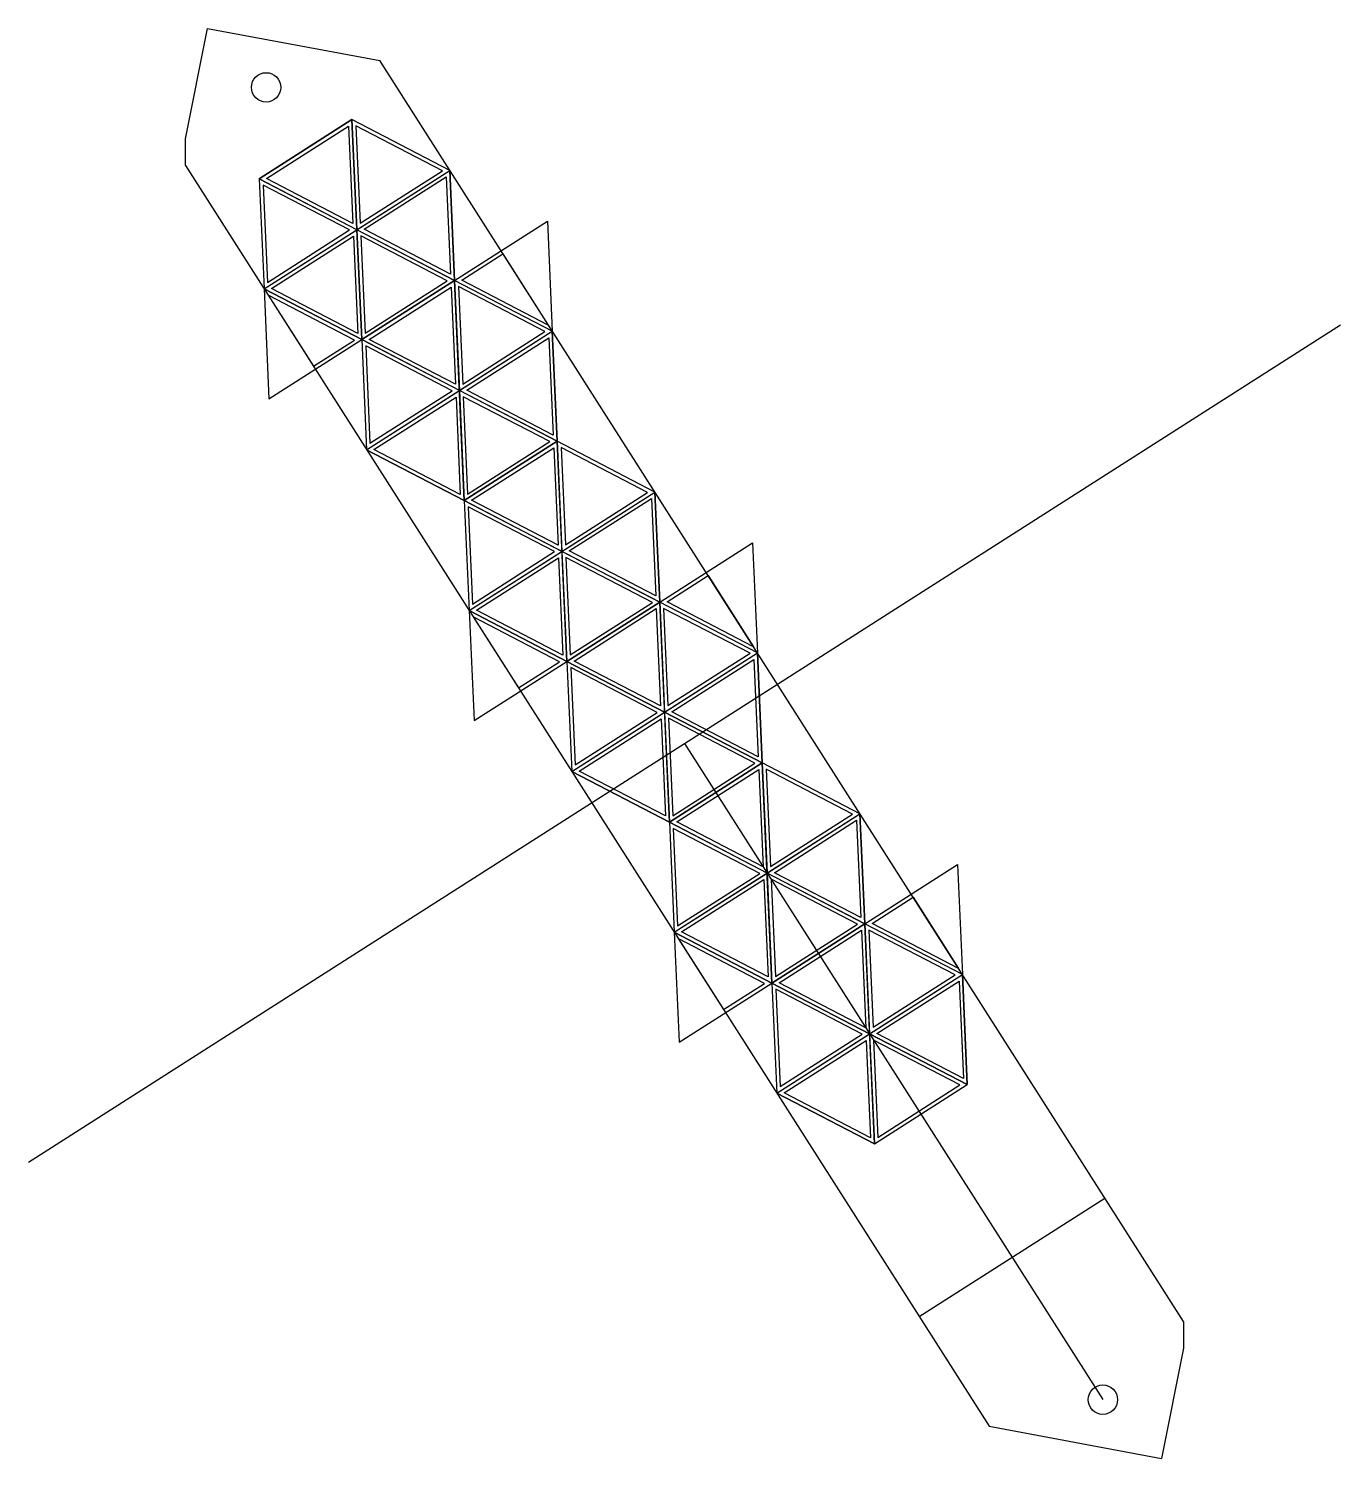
# Model space of a CAD drawing. Header units: millimetres. Extents: x 0 to 179, y 0 to 195.
import ezdxf

# ---------------------------------------------------------------- set-up
doc = ezdxf.new("R2010")
doc.units = ezdxf.units.MM
doc.layers.add('下書き線', color=1, linetype='Continuous', lineweight=25)

msp = doc.modelspace()

# ---------------------------------------------------------------- linework, layer by layer
for p, q in [((21.36, 179.72), (24.36, 194.72)), ((24.36, 194.72), (47.84, 190.36)), ((21.36, 176.08), (21.36, 179.72)), ((64.63, 164.03), (70.81, 154.35)), ((32.62, 158.43), (38.8, 148.74)), ((92.57, 120.23), (98.75, 110.54)), ((60.56, 114.62), (66.74, 104.94)), ((120.51, 76.42), (126.69, 66.73)), ((88.5, 70.81), (94.68, 61.13)), ((157.36, 18.65), (157.36, 15)), ((157.36, 15), (154.36, 0)), ((130.89, 4.37), (154.36, 0))]:
    msp.add_line(p, q)
for points in [[(157.36, 18.65), (47.84, 190.36)], [(21.36, 176.08), (130.89, 4.37)], [(70.81, 154.35), (59.03, 160.47), (64.63, 164.03)], [(38.8, 148.74), (44.39, 152.31), (32.62, 158.43)], [(98.75, 110.54), (86.98, 116.66), (92.57, 120.23)], [(66.74, 104.94), (72.33, 108.5), (60.56, 114.62)], [(126.69, 66.73), (114.92, 72.85), (120.51, 76.42)], [(94.68, 61.13), (100.28, 64.69), (88.5, 70.81), (88.5, 70.81)]]:
    msp.add_lwpolyline(points)
for points in [[(44.19, 168.18), (32.42, 174.3), (43.6, 181.44)], [(44.6, 181.48), (45.19, 168.23), (56.37, 175.36)], [(31.95, 173.42), (32.54, 160.16), (43.73, 167.3)], [(57.5, 161.27), (45.72, 167.39), (56.91, 174.52)], [(44.85, 153.2), (33.08, 159.32), (44.26, 166.45)], [(45.26, 166.5), (45.85, 153.24), (57.04, 160.38)], [(58.16, 146.28), (46.39, 152.4), (57.57, 159.53)], [(58.57, 159.58), (59.16, 146.32), (70.34, 153.46)], [(71.47, 139.36), (59.7, 145.48), (70.88, 152.62)], [(45.93, 151.51), (46.51, 138.26), (57.7, 145.39)], [(58.82, 131.29), (47.05, 137.41), (58.24, 144.55)], [(59.23, 144.59), (59.82, 131.34), (71.01, 138.47)], [(72.13, 124.38), (60.36, 130.5), (71.54, 137.63)], [(72.54, 137.67), (73.13, 124.42), (84.32, 131.55)], [(85.44, 117.46), (73.67, 123.58), (84.85, 130.71)], [(59.9, 129.61), (60.48, 116.35), (71.67, 123.49)], [(73.21, 122.69), (73.79, 109.43), (84.98, 116.57)], [(72.79, 109.39), (61.02, 115.51), (72.21, 122.65)], [(86.1, 102.47), (74.33, 108.59), (85.52, 115.73)], [(86.52, 115.77), (87.1, 102.52), (98.29, 109.65)], [(73.87, 107.7), (74.46, 94.45), (85.64, 101.58)], [(99.41, 95.55), (87.64, 101.67), (98.83, 108.81)], [(86.77, 87.49), (74.99, 93.61), (86.18, 100.74)], [(87.18, 100.79), (87.76, 87.53), (98.95, 94.67)], [(100.07, 80.57), (88.3, 86.69), (99.49, 93.82)], [(100.49, 93.87), (101.07, 80.61), (112.26, 87.75)], [(87.84, 85.8), (88.43, 72.55), (99.61, 79.68)], [(113.38, 73.65), (101.61, 79.77), (112.8, 86.9)], [(100.74, 65.58), (88.96, 71.7), (100.15, 78.84)], [(101.15, 78.88), (101.74, 65.63), (112.92, 72.76)], [(114.05, 58.66), (102.27, 64.78), (113.46, 71.92)], [(114.46, 71.96), (115.05, 58.71), (126.23, 65.84)], [(127.36, 51.74), (115.58, 57.86), (126.77, 65)], [(101.81, 63.9), (102.4, 50.64), (113.58, 57.78)], [(114.71, 43.68), (102.94, 49.8), (114.12, 56.93)], [(115.12, 56.98), (115.71, 43.72), (126.89, 50.86)]]:
    msp.add_lwpolyline(points, close=True)
for centre in [(32.36, 186.72), (146.36, 8)]:
    msp.add_circle(centre, 2)
at = {"layer": '下書き線'}
for p, q in [((45.39, 152.36), (44.06, 182.33)), ((32.08, 159.27), (57.37, 175.41)), ((31.42, 174.26), (58.03, 160.42)), ((59.36, 130.45), (58.03, 160.42)), ((0, 40.36), (178.72, 154.36)), ((45.39, 152.36), (72.01, 138.52)), ((46.05, 137.37), (71.34, 153.5)), ((73.33, 108.55), (72.01, 138.52)), ((60.02, 115.47), (85.32, 131.6)), ((59.36, 130.45), (85.98, 116.61)), ((87.3, 86.64), (85.98, 116.61)), ((73.99, 93.56), (99.29, 109.7)), ((73.33, 108.55), (99.95, 94.71)), ((89.36, 97.36), (146.36, 8)), ((101.27, 64.74), (99.95, 94.71)), ((87.97, 71.66), (113.26, 87.79)), ((87.3, 86.64), (113.92, 72.81)), ((115.25, 42.83), (113.92, 72.81)), ((101.27, 64.74), (127.89, 50.9)), ((101.94, 49.75), (127.23, 65.89)), ((121.35, 19.32), (146.64, 35.45))]:
    msp.add_line(p, q, dxfattribs=at)
for points in [[(57.37, 175.41), (44.06, 182.33), (31.42, 174.26), (32.08, 159.27), (45.39, 152.36), (58.03, 160.42)], [(44.73, 167.34), (31.42, 174.26), (44.06, 182.33)], [(44.06, 182.33), (44.73, 167.34), (57.37, 175.41)], [(58.03, 160.42), (44.73, 167.34), (57.37, 175.41)], [(31.42, 174.26), (32.08, 159.27), (44.73, 167.34)], [(71.34, 153.5), (58.03, 160.42), (70.68, 168.49)], [(45.39, 152.36), (32.08, 159.27), (44.73, 167.34)], [(44.73, 167.34), (45.39, 152.36), (58.03, 160.42)], [(71.34, 153.5), (58.03, 160.42), (45.39, 152.36), (46.05, 137.37), (59.36, 130.45), (72.01, 138.52)], [(58.7, 145.44), (45.39, 152.36), (58.03, 160.42)], [(58.03, 160.42), (58.7, 145.44), (71.34, 153.5)], [(32.08, 159.27), (32.74, 144.29), (45.39, 152.36)], [(45.39, 152.36), (46.05, 137.37), (58.7, 145.44)], [(72.01, 138.52), (58.7, 145.44), (71.34, 153.5)], [(59.36, 130.45), (46.05, 137.37), (58.7, 145.44)], [(58.7, 145.44), (59.36, 130.45), (72.01, 138.52)], [(85.32, 131.6), (72.01, 138.52), (59.36, 130.45), (60.02, 115.47), (73.33, 108.55), (85.98, 116.61)], [(72.67, 123.53), (59.36, 130.45), (72.01, 138.52)], [(72.01, 138.52), (72.67, 123.53), (85.32, 131.6)], [(85.98, 116.61), (72.67, 123.53), (85.32, 131.6)], [(59.36, 130.45), (60.02, 115.47), (72.67, 123.53)], [(99.29, 109.7), (85.98, 116.61), (98.62, 124.68)], [(73.33, 108.55), (60.02, 115.47), (72.67, 123.53)], [(72.67, 123.53), (73.33, 108.55), (85.98, 116.61)], [(60.02, 115.47), (60.69, 100.48), (73.33, 108.55)], [(99.29, 109.7), (85.98, 116.61), (73.33, 108.55), (73.99, 93.56), (87.3, 86.64), (99.95, 94.71)], [(86.64, 101.63), (73.33, 108.55), (85.98, 116.61)], [(85.98, 116.61), (86.64, 101.63), (99.29, 109.7)], [(99.95, 94.71), (86.64, 101.63), (99.29, 109.7)], [(73.33, 108.55), (73.99, 93.56), (86.64, 101.63)], [(87.3, 86.64), (73.99, 93.56), (86.64, 101.63)], [(86.64, 101.63), (87.3, 86.64), (99.95, 94.71)], [(113.26, 87.79), (99.95, 94.71), (87.3, 86.64), (87.97, 71.66), (101.27, 64.74), (113.92, 72.81)], [(100.61, 79.72), (87.3, 86.64), (99.95, 94.71)], [(99.95, 94.71), (100.61, 79.72), (113.26, 87.79)], [(113.92, 72.81), (100.61, 79.72), (113.26, 87.79)], [(87.3, 86.64), (87.97, 71.66), (100.61, 79.72)], [(127.23, 65.89), (113.92, 72.81), (126.57, 80.87)], [(101.27, 64.74), (87.97, 71.66), (100.61, 79.72)], [(100.61, 79.72), (101.27, 64.74), (113.92, 72.81)], [(127.23, 65.89), (113.92, 72.81), (101.27, 64.74), (101.94, 49.75), (115.25, 42.83), (127.89, 50.9)], [(114.58, 57.82), (101.27, 64.74), (113.92, 72.81)], [(113.92, 72.81), (114.58, 57.82), (127.23, 65.89)], [(87.97, 71.66), (88.63, 56.67), (101.27, 64.74)], [(101.27, 64.74), (101.94, 49.75), (114.58, 57.82)], [(127.89, 50.9), (114.58, 57.82), (127.23, 65.89)], [(115.25, 42.83), (101.94, 49.75), (114.58, 57.82)], [(114.58, 57.82), (115.25, 42.83), (127.89, 50.9)]]:
    msp.add_lwpolyline(points, close=True, dxfattribs=at)

doc.saveas('drawing.dxf')
